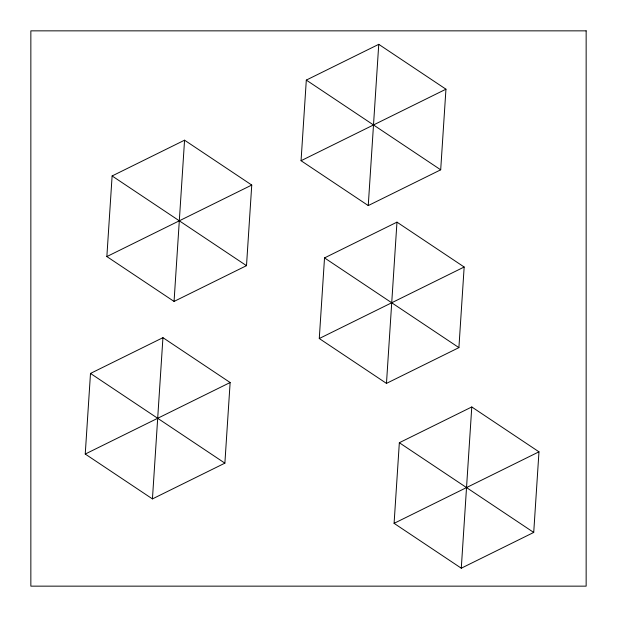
<?xml version="1.0" encoding="UTF-8"?>
<svg xmlns="http://www.w3.org/2000/svg" width="617" height="617" viewBox="0 0 617 617"><rect width="100%" height="100%" fill="white"/><g stroke="black" fill="none" stroke-linecap="round" stroke-linejoin="round"><path stroke-width="0.93" d="M85.239 454.05L90.491 373.432L162.942 337.669L230.133 382.525L224.881 463.151L152.438 498.906L85.239 454.05L230.133 382.525M106.857 256.572L112.117 175.953L184.56 140.19L251.751 185.054L246.499 265.672L174.056 301.435L106.857 256.572L251.751 185.054M152.438 498.906L162.942 337.669M174.056 301.435L184.56 140.19M301.057 160.713L306.31 80.094L378.753 44.331L445.952 89.195L440.692 169.814L368.249 205.577L301.057 160.713L445.952 89.195M319.274 338.525L324.527 257.906L396.97 222.143L464.161 267.007L458.909 347.626L386.466 383.388L319.274 338.525L464.161 267.007M368.249 205.577L378.753 44.331M386.466 383.388L396.97 222.143M394.086 523.347L399.338 442.721L471.781 406.965L538.973 451.821L533.72 532.44L461.277 568.203L394.086 523.347L538.973 451.821M461.277 568.203L471.781 406.965M306.31 80.094L440.692 169.814M324.527 257.906L458.909 347.626M112.117 175.953L246.499 265.672M399.338 442.721L533.72 532.44M90.491 373.432L224.881 463.151M586.15 30.85L30.85 30.85L30.85 586.15L586.15 586.15L586.15 30.85"/></g></svg>
